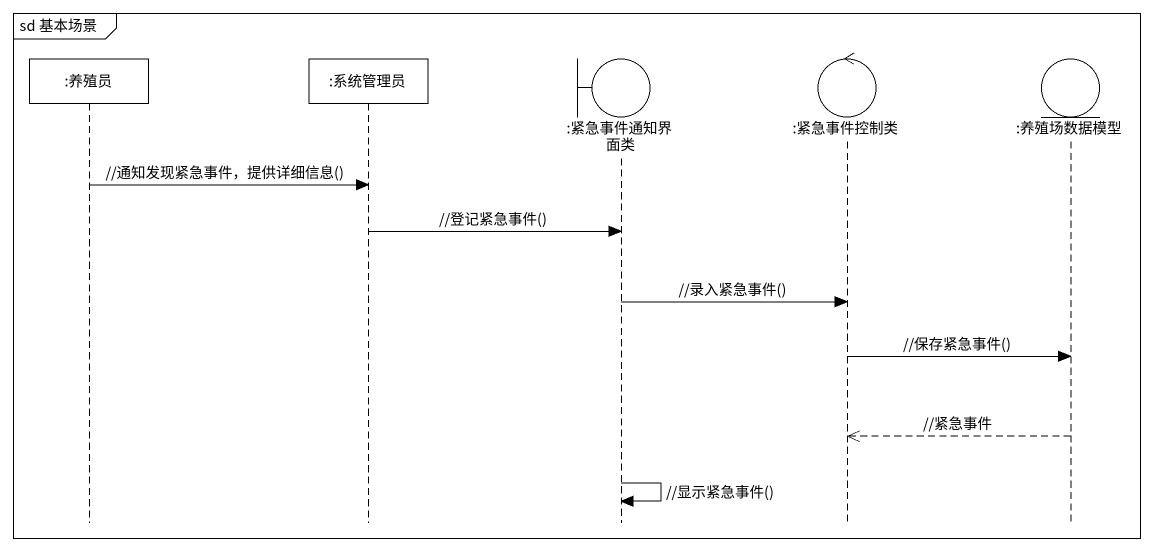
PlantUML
@startuml
mainframe sd 基本场景
hide footbox
participant ":养殖员" as 养殖员
participant ":系统管理员" as 系统管理员
boundary ":紧急事件通知界面类" as 紧急事件通知界面类
control ":紧急事件控制类" as 紧急事件控制类
entity ":养殖场数据模型" as 养殖场数据模型

养殖员 -> 系统管理员 : //通知发现紧急事件，提供详细信息()
系统管理员 -> 紧急事件通知界面类 : //登记紧急事件()
紧急事件通知界面类 -> 紧急事件控制类 : //录入紧急事件()
紧急事件控制类 -> 养殖场数据模型 : //保存紧急事件()
养殖场数据模型 -->> 紧急事件控制类 : //紧急事件
紧急事件通知界面类 -> 紧急事件通知界面类 : //显示紧急事件()
@enduml
